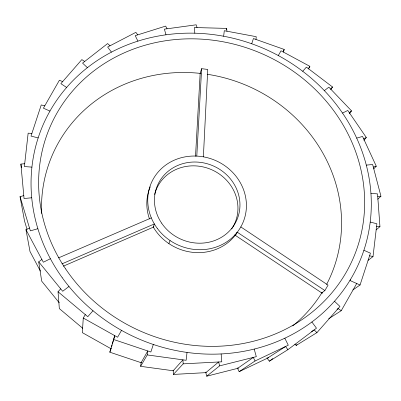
<?xml version="1.0" encoding="UTF-8"?>
<svg xmlns="http://www.w3.org/2000/svg" width="401" height="401" viewBox="0 0 401 401"><rect width="100%" height="100%" fill="white"/><g stroke="black" fill="none" stroke-linecap="round" stroke-linejoin="round"><path stroke-width="0.6" d="M203.382 156.836L207.738 69.443L201.623 68.676L200.164 73.368M195.528 156.24L200.189 72.937M196.791 156.094L201.623 68.676M85.308 314.615L83.268 318.028L82.34 332.65L111.032 348.74M255.973 39.453L256.239 36.691L224.289 30.722L223.653 36.24M187.026 352.424L186.119 360.288L147.237 354.925L140.626 366.329L173.663 370.825M368.038 260.364L373.005 256.61L376.89 223.763L370.203 222.064M147.237 354.925L147.774 350.96L141.127 362.694M140.626 366.329L141.207 362.118M141.593 362.85L109.824 352.198L114.751 335.657L112.385 343.983M111.538 346.955L112.044 345.171M283.407 52.075L284.209 49.443L253.427 38.551L251.718 43.769M153.342 227.177L154.355 223.953L61.944 263.883M153.327 344.474L150.861 351.998L113.433 339.421M352.85 289.963L360.058 284.986L370.434 253.171L363.892 250.274M350.329 279.738L350.058 280.555L360.058 284.986M226.264 29.569L226.66 28.396L194.36 27.534L194.821 33.203M109.824 352.198L111.222 348.193M168.866 243.587L170.079 240.56M283.397 51.117L284.209 49.443M308.544 68.756L309.863 66.335L281.031 50.792L278.309 55.559M308.334 69.022L309.863 66.335M328.69 318.765L341.236 310.69L356.715 283.502M121.513 330.369L117.593 337.246L83.268 318.028M321.767 292.93L324.88 290.55L328.063 285.126L240.816 226.921M235.247 235.292L237.257 232.219L324.88 290.55M330.805 89.583L332.519 86.972L306.394 67.122L302.735 71.303M349.316 113.854L351.537 110.882L328.86 87.162L324.344 90.626M330.72 89.107L332.519 86.972M363.902 140.35L366.308 137.513L347.777 110.45L342.519 113.072M92.992 310.735L87.779 316.69L58.035 291.758L60.701 288.83M294.85 344.133L296.194 345.426L316.95 332.609L339.968 306.464L334.469 301.266M296.194 345.426L297.016 344.499M173.187 370.765L182.921 359.847L183.177 363.847L173.407 374.429L173.157 370.178M373.707 168.891L376.273 166.209L362.554 136.445L356.679 138.114M377.752 199.197L380.95 196.214L372.634 164.505L366.303 165.122M376.098 229.883L379.947 226.67L377.541 193.894L370.93 193.382M205.808 372.649L218.62 361.988L219.643 365.857L206.726 376.193L205.663 372.083M349.296 112.666L351.537 110.882M68.972 286.474L62.701 291.286L38.722 261.853L41.889 259.512M266.916 357.812L269.352 361.206L287.888 349.687L316.484 328.183L311.883 321.988M269.352 361.206L272.845 358.584M237.598 368.374L253.312 357.406L255.036 361L239.146 371.667L237.347 367.847M337.066 309.271L338.098 308.59L341.236 310.69M267.251 358.283L285.572 346.499L287.888 349.687M311.527 331.602L314.153 329.933L316.95 332.609M363.672 138.876L366.308 137.513M50.391 258.715L43.343 262.229L25.97 229.683L29.499 227.989M239.146 371.667L268.635 357.622M255.036 361L288.279 345.211L284.815 338.208M63.308 266.184L153.954 226.911M58.511 257.893L151.332 217.908M373.311 167.092L376.273 166.209M37.879 228.72L30.361 230.856L20.05 196.645L23.784 195.633M206.726 376.193L238.545 368.133M219.643 365.857L256.309 356.654L254.184 349.076M377.737 196.56L380.95 196.214M31.729 197.773L24.05 198.525L20.897 164.069L24.692 163.733M173.407 374.429L206.229 372.624M183.177 363.847L221.783 361.817L221.136 353.938M376.574 226.43L379.947 226.67M31.92 167.127L24.376 166.54L28.155 133.157L31.874 133.468M369.587 255.758L373.005 256.61M38.165 137.904L31.012 136.089L41.243 104.932L44.762 105.834M62.636 81.634L59.418 80.205L43.418 108.185L49.96 111.087M84.676 61.473L81.839 59.604L60.877 83.654L66.621 87.468M234.665 234.906L322.404 293.357M82.766 328.309L59.333 308.595L58.035 291.758M110.014 45.794L107.623 43.564L82.576 63.117L87.393 67.674M59.283 302.84L41.689 281.136L38.722 261.853M137.759 34.857L135.864 32.351L107.648 47.022L111.438 52.13M40.411 271.116L30 251.507L25.97 229.683M167.052 28.787L165.678 26.095L135.212 35.654L137.914 41.128M27.027 229.317L24.526 220.971L20.05 196.645M197.046 27.604L196.214 24.807L164.395 29.153L165.984 34.807M20.897 164.069L21.489 167.708M226.66 28.396L226.946 31.218M237.156 232.655A49.328 45.754 23.9 0 1 153.167 226.871M149.513 219.016A49.328 45.754 23.9 0 1 150.24 186.846M154.596 194.53A42.747 39.644 23.9 0 1 211.898 169.823A42.747 39.644 23.9 0 1 231.653 228.981M207.177 74.265A151.728 141.132 23.9 0 1 326.625 284.404M322.198 292.229A151.728 141.132 23.9 0 1 292.745 325.933M41.609 213.457A151.728 141.132 23.9 0 1 200.991 73.458M157.533 228.7A49.935 46.22 23.9 0 0 242.41 223.823A49.935 46.22 23.9 0 0 191.302 156.119A49.935 46.22 23.9 0 0 157.533 228.7M161.568 223.066A43.273 40.05 23.9 0 0 235.487 222.745A43.273 40.05 23.9 0 0 194.56 162.009A43.273 40.05 23.9 0 0 161.568 223.066M65.619 268.901A165.202 151.423 23.9 0 0 347.461 270.058A165.202 151.423 23.9 0 0 191.843 38.827A165.202 151.423 23.9 0 0 65.619 268.901M62.15 277.567A172.4 158.074 23.9 0 0 355.612 270.199A172.4 158.074 23.9 0 0 185.748 33.198A172.4 158.074 23.9 0 0 62.15 277.567"/></g></svg>
